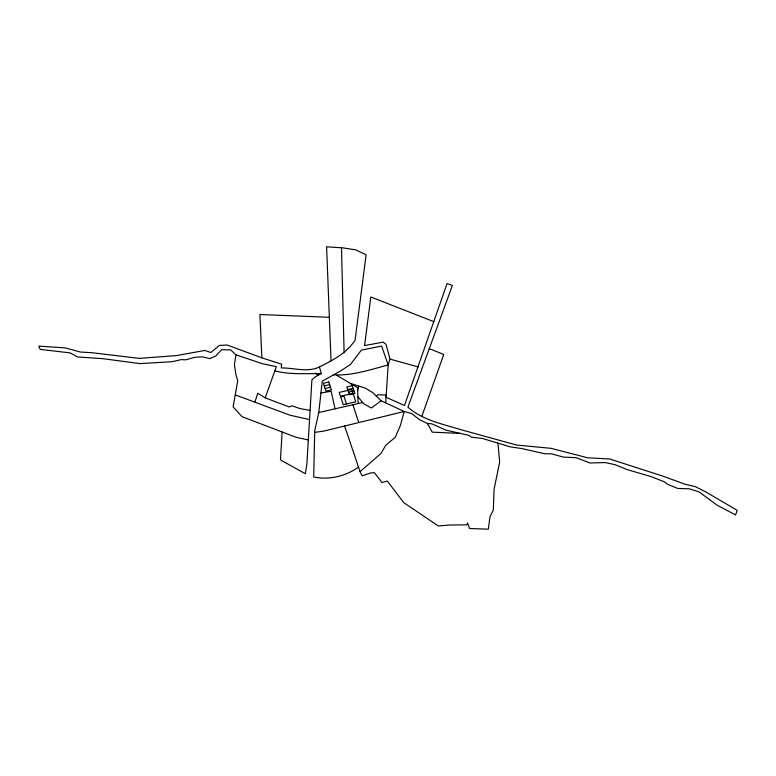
<?xml version="1.0" encoding="UTF-8"?>
<svg xmlns="http://www.w3.org/2000/svg" width="776" height="776" viewBox="0 0 776 776"><rect width="100%" height="100%" fill="white"/><g stroke="black" fill="none" stroke-linecap="round" stroke-linejoin="round"><path stroke-width="1.16" d="M350.364 383.402L365.496 388.175L372.955 392.753L381.171 400.755L404.218 411.484L411.726 413.55L419.108 419.457L427.363 423.473L431.766 423.812L445.89 430.098L468.946 435.414L471.74 437.218L482.4 438.459L510.268 446.85L521.656 448.518L544.451 453.717L551.581 453.834L563.26 457.074L576.112 457.695L589.993 462.991L605.086 462.554L615.067 464.688L627.115 469.596L651.074 476.619L663.917 481.634L667.845 484.408L677.7 488.443L689.301 488.802L699.166 491.955L717.208 505.244L735.561 514.944L737.2 510.365L705.782 491.916L695.471 486.707L685.13 484.263L663.189 476.241L609.781 459.004L587.645 457.762L550.96 448.324L516.603 445.055L461.099 429.739C442.815 424.084 422.561 420.223 407.924 407.099L452.398 285.461L447.083 283.541L404.461 405.47L386.079 397.283L388.165 364.992L381.656 346.077L361.364 350.112L350.49 364.429L341.023 370.676L322.244 381.2L318.781 412.531L314.716 430.641L313.698 476.968C328.83 480.276 345.999 476.26 358.483 467.065M320.983 373.586L314.881 377.155L311.913 379.803L306.879 464.067L305.337 473.748L280.456 459.877L282.144 431.999L241.996 416.654L233.13 406.905L237.728 380.764L235.826 374.294L234.41 364.468L235.982 354.875L230.734 349.889L221.626 349.695L215.815 355.98L209.889 358.628L202.371 356.815L194.737 357.319L185.794 359.821L181.4 359.598L172.126 361.694L140.019 363.605L102.985 358.687L77.484 356.979L70.121 352.896L40.177 349.394L38.8 346.125L65.116 347.881L80.335 352.032L91.898 352.702L139.185 358.366L176.365 355.612L204.845 350.442L210.878 352.508L219.278 345.436L227.164 345.01L261.861 357.833L281.61 364.216L281.3 367.97C293.852 367.737 307.577 372.771 319.421 366.951C332.865 360.161 346.717 353.216 355.098 340.101L366.117 254.809L355.786 249.853L342.769 247.854L326.599 246.816L331.032 360.84M385.73 402.589L386.225 395.071L377.863 394.771L376.273 396.129M357.629 390.852L358.793 386.157M433.891 321.681L370.821 296.985L364.575 345.611L383.063 342.138L385.992 344.263L390.018 359.094L388.165 364.992C370.162 369.618 351.887 376.059 333.37 374.779M254.965 401.987L257.739 393.296L265.208 397.845L289.264 406.954L292.048 405.858L300.234 408.651L310.157 410.339M421.795 416.469L443.746 354.428L429.283 348.686M265.208 397.845L276.363 366.631L262.754 363.798L235.982 354.875M497.95 443.144L499.676 461.972L494.05 489.481L493.332 510.026L490.015 516.67L488.308 529.183L469.567 528.514L467.569 522.976L466.88 524.867L450.342 525.003L438.295 525.953L403.695 502.596L387.311 481.033L382.025 482.565L374.439 472.73L370.909 472.885L362.169 475.834L360.035 471.653L380.977 453.504L385.75 445.249L395.256 437.392L400.368 425.471L404.218 411.484L323.689 431.116L314.678 432.387M381.171 400.755L371.335 408.021L363.75 403.782L357.872 396.701M324.242 385.876L329.635 384.634M325.115 388.504L330.508 387.263M347.687 389.542L353.09 388.31M348.56 392.171L353.963 390.929M340.48 396.284L353.022 393.403M340.654 396.808L343.894 396.061L346.513 403.937M318.781 412.531L362.586 402.521M319.421 366.951L321.4 373.625C305.957 373.353 290.117 374.886 274.811 370.86M320.944 392.957L331.168 391.279L335.048 408.826M329.334 317.297L259.931 314.513L261.861 357.833M460.352 433.435L432.193 432.154L427.363 423.473M308.072 439.914L296.374 437.354L282.144 431.999M309.624 419.622L289.972 415.199L235.7 395.081M390.018 359.094L418.254 366.941M336.9 375.38L357.493 387.651L358.153 403.53M315.211 373.081L318.111 375.264M344.622 426.043L360.035 471.653M352.935 404.733L358.725 422.629M341.508 247.777L344.108 352.837M328.762 382.015L323.369 383.247L325.988 391.123L331.381 389.891L328.762 382.015M352.217 385.682L346.814 386.914L349.433 394.79L354.836 393.558L352.217 385.682M351.732 389.533L339.19 392.413L343.273 404.684L355.815 401.813L351.732 389.533"/></g></svg>
